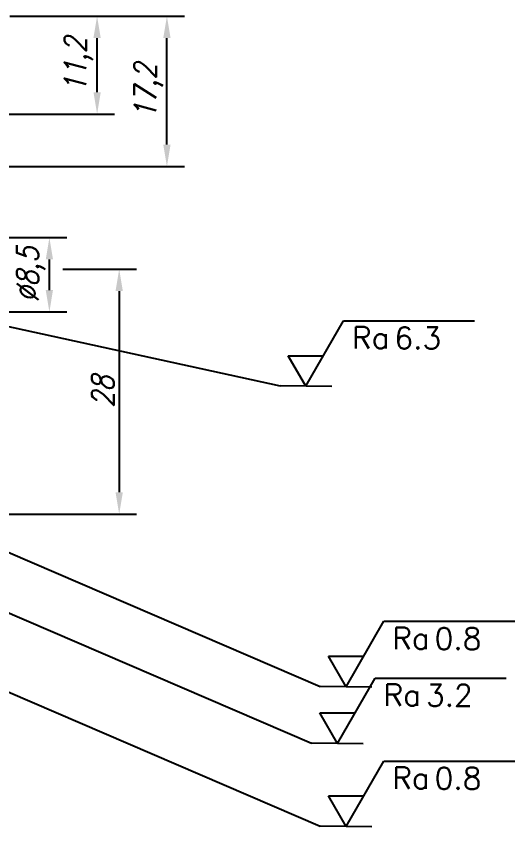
# Model space of a CAD drawing. Header units: millimetres. Extents: x 167046 to 168092, y 42817 to 43237.
# Drawn here: x 167491.2 to 167548.3, y 43022.1 to 43114.9 of the extents above; entities that cross this region are included whole.
import ezdxf

# ---------------------------------------------------------------- set-up
doc = ezdxf.new("R2010")
doc.units = ezdxf.units.MM
doc.header["$LTSCALE"] = 0.5
doc.layers.get('0').update_dxf_attribs({"lineweight": 18})
doc.layers.add('21-CHROP', color=21, linetype='Continuous', lineweight=25)
doc.layers.add('3-WYMIAR', color=3, linetype='Continuous', lineweight=18)
doc.layers.add('31-SYMBOLE', color=31, linetype='Continuous', lineweight=25, plot=False)
doc.layers.get('0').off()
doc.styles.get("Standard").update_dxf_attribs({"font": 'simplex.shx', "width": 0.85, "oblique": 15})
doc.dimstyles.new('RYS_TECHNICZNY', dxfattribs={"dimtxt": 2.5, "dimasz": 2.5, "dimexe": 2, "dimexo": 0, "dimtad": 1, "dimtxsty": 'Standard', "dimcen": -4, "dimadec": 0, "dimazin": 0, "dimtfac": 1, "dimtmove": 0, "dimatfit": 0, "dimfxl": 1, "dimarcsym": 0})

# ---------------------------------------------------------------- blocks, each defined once
blk = doc.blocks.new('*D35')
at = {"layer": '3-WYMIAR', "color": 0, "lineweight": -2, "transparency": 16777216}
for p, q in [((167490.431, 43114.941), (167502.431, 43114.941)), ((167500.431, 43106.241), (167500.431, 43112.441)), ((167475.431, 43103.741), (167502.431, 43103.741))]:
    blk.add_line(p, q, dxfattribs=at)
at = {"layer": '3-WYMIAR', "color": 0, "transparency": 16777216}
for points in [[(167500.014, 43112.441), (167500.847, 43112.441), (167500.431, 43114.941)], [(167500.014, 43106.241), (167500.847, 43106.241), (167500.431, 43103.741)]]:
    blk.add_solid(points, dxfattribs=at)
at = {"layer": 'Defpoints', "color": 0, "transparency": 16777216}
for p in [(167490.431, 43114.941), (167500.431, 43114.941), (167475.431, 43103.741)]:
    blk.add_point(p, dxfattribs=at)
at = {"layer": '3-WYMIAR', "color": 0, "transparency": 16777216, "insert": (167498.317, 43109.341), "char_height": 2.5, "attachment_point": 5, "rotation": 90}
blk.add_mtext('11,2', dxfattribs=at)
blk = doc.blocks.new('*D36')
at = {"layer": '3-WYMIAR', "color": 0, "lineweight": -2, "transparency": 16777216}
for p, q in [((167490.431, 43114.941), (167510.431, 43114.941)), ((167508.431, 43100.241), (167508.431, 43112.441)), ((167473.931, 43097.741), (167510.431, 43097.741))]:
    blk.add_line(p, q, dxfattribs=at)
at = {"layer": '3-WYMIAR', "color": 0, "transparency": 16777216}
for points in [[(167508.014, 43112.441), (167508.847, 43112.441), (167508.431, 43114.941)], [(167508.014, 43100.241), (167508.847, 43100.241), (167508.431, 43097.741)]]:
    blk.add_solid(points, dxfattribs=at)
at = {"layer": 'Defpoints', "color": 0, "transparency": 16777216}
for p in [(167490.431, 43114.941), (167508.431, 43114.941), (167473.931, 43097.741)]:
    blk.add_point(p, dxfattribs=at)
at = {"layer": '3-WYMIAR', "color": 0, "transparency": 16777216, "insert": (167506.317, 43106.341), "char_height": 2.5, "attachment_point": 5, "rotation": 90}
blk.add_mtext('17,2', dxfattribs=at)
blk = doc.blocks.new('*D39')
at = {"layer": '3-WYMIAR', "color": 0, "lineweight": -2, "transparency": 16777216}
for p, q in [((167496.491, 43085.965), (167504.963, 43085.965)), ((167502.963, 43083.465), (167502.963, 43060.441)), ((167454.963, 43057.941), (167504.963, 43057.941))]:
    blk.add_line(p, q, dxfattribs=at)
at = {"layer": '3-WYMIAR', "color": 0, "transparency": 16777216}
for points in [[(167502.546, 43083.465), (167503.379, 43083.465), (167502.963, 43085.965)], [(167502.546, 43060.441), (167503.379, 43060.441), (167502.963, 43057.941)]]:
    blk.add_solid(points, dxfattribs=at)
at = {"layer": 'Defpoints', "color": 0, "transparency": 16777216}
for p in [(167496.491, 43085.965), (167454.963, 43057.941), (167502.963, 43057.941)]:
    blk.add_point(p, dxfattribs=at)
at = {"layer": '3-WYMIAR', "color": 0, "transparency": 16777216, "insert": (167501.088, 43071.953), "char_height": 2.5, "attachment_point": 5, "rotation": 90}
blk.add_mtext('28', dxfattribs=at)
blk = doc.blocks.new('*D44')
at = {"layer": '3-WYMIAR', "color": 0, "lineweight": -2, "transparency": 16777216}
for p, q in [((167476.963, 43089.59), (167496.963, 43089.59)), ((167494.963, 43083.59), (167494.963, 43087.09)), ((167476.963, 43081.09), (167496.963, 43081.09))]:
    blk.add_line(p, q, dxfattribs=at)
at = {"layer": '3-WYMIAR', "color": 0, "transparency": 16777216}
for points in [[(167494.546, 43087.09), (167495.379, 43087.09), (167494.963, 43089.59)], [(167494.546, 43083.59), (167495.379, 43083.59), (167494.963, 43081.09)]]:
    blk.add_solid(points, dxfattribs=at)
at = {"layer": 'Defpoints', "color": 0, "transparency": 16777216}
for p in [(167476.963, 43089.59), (167494.963, 43089.59), (167476.963, 43081.09)]:
    blk.add_point(p, dxfattribs=at)
at = {"layer": '3-WYMIAR', "color": 0, "transparency": 16777216, "insert": (167492.849, 43085.34), "char_height": 2.5, "attachment_point": 5, "rotation": 90}
blk.add_mtext('%%C8,5', dxfattribs=at)
blk = doc.blocks.new('CH_UM_W')
at = {"layer": '21-CHROP'}
for p, q in [((0, 0), (4.33, 7.5)), ((4.33, 7.5), (19.33, 7.5)), ((0, 0), (-2.021, 3.5)), ((-2.021, 3.5), (2.021, 3.5))]:
    blk.add_line(p, q, dxfattribs=at)
blk.add_text('Ra', height=2.5, dxfattribs=at).set_placement((5.29, 4.305))
blk.add_attdef('RA', (10.149, 4.266), '', height=2.5, dxfattribs=at)

msp = doc.modelspace()

# ---------------------------------------------------------------- linework, layer by layer
at = {"layer": '31-SYMBOLE', "linetype": 'ByBlock', "lineweight": -2}
for points in [[(167424.443, 43081.874), (167526.004, 43038.194)], [(167479.6, 43081.762), (167521.391, 43072.604)], [(167423.443, 43075.374), (167525.004, 43031.694)], [(167527.318, 43072.547), (167521.391, 43072.604)], [(167424.443, 43065.874), (167526.004, 43022.194)], [(167531.931, 43038.137), (167526.004, 43038.194)], [(167530.931, 43031.637), (167525.004, 43031.694)], [(167531.931, 43022.137), (167526.004, 43022.194)]]:
    msp.add_lwpolyline(points, dxfattribs=at)

# ---------------------------------------------------------------- block references
for p, values in [((167524.355, 43072.575), {'RA': '6.3'}), ((167528.968, 43038.166), {'RA': '0.8'}), ((167527.968, 43031.666), {'RA': '3.2'}), ((167528.968, 43022.166), {'RA': '0.8'})]:
    msp.add_blockref('CH_UM_W', p).add_auto_attribs(values)

# ---------------------------------------------------------------- dimensions: what is measured, and where the dimension line sits
at = {"layer": '3-WYMIAR'}
for base, p1, picture, middle in [((167508.431, 43114.941), (167473.931, 43097.741), '*D36', (167506.317, 43106.341)), ((167500.431, 43114.941), (167475.431, 43103.741), '*D35', (167498.317, 43109.341))]:
    dim = msp.add_linear_dim(base=base, p1=p1, p2=(167490.431, 43114.941), angle=90, dimstyle='RYS_TECHNICZNY', dxfattribs=at)
    dim.commit()
    dim.dimension.update_dxf_attribs({"geometry": picture, "text_midpoint": middle})
for base, p1, p2, text, picture, middle in [((167494.963, 43089.59), (167476.963, 43081.09), (167476.963, 43089.59), '%%C<>', '*D44', (167492.849, 43085.34)), ((167502.963, 43057.941), (167496.491, 43085.965), (167454.963, 43057.941), '28', '*D39', (167501.088, 43071.953))]:
    dim = msp.add_linear_dim(base=base, p1=p1, p2=p2, angle=90, text=text, dimstyle='RYS_TECHNICZNY', dxfattribs=at)
    dim.commit()
    dim.dimension.update_dxf_attribs({"geometry": picture, "text_midpoint": middle})

doc.saveas('drawing.dxf')
